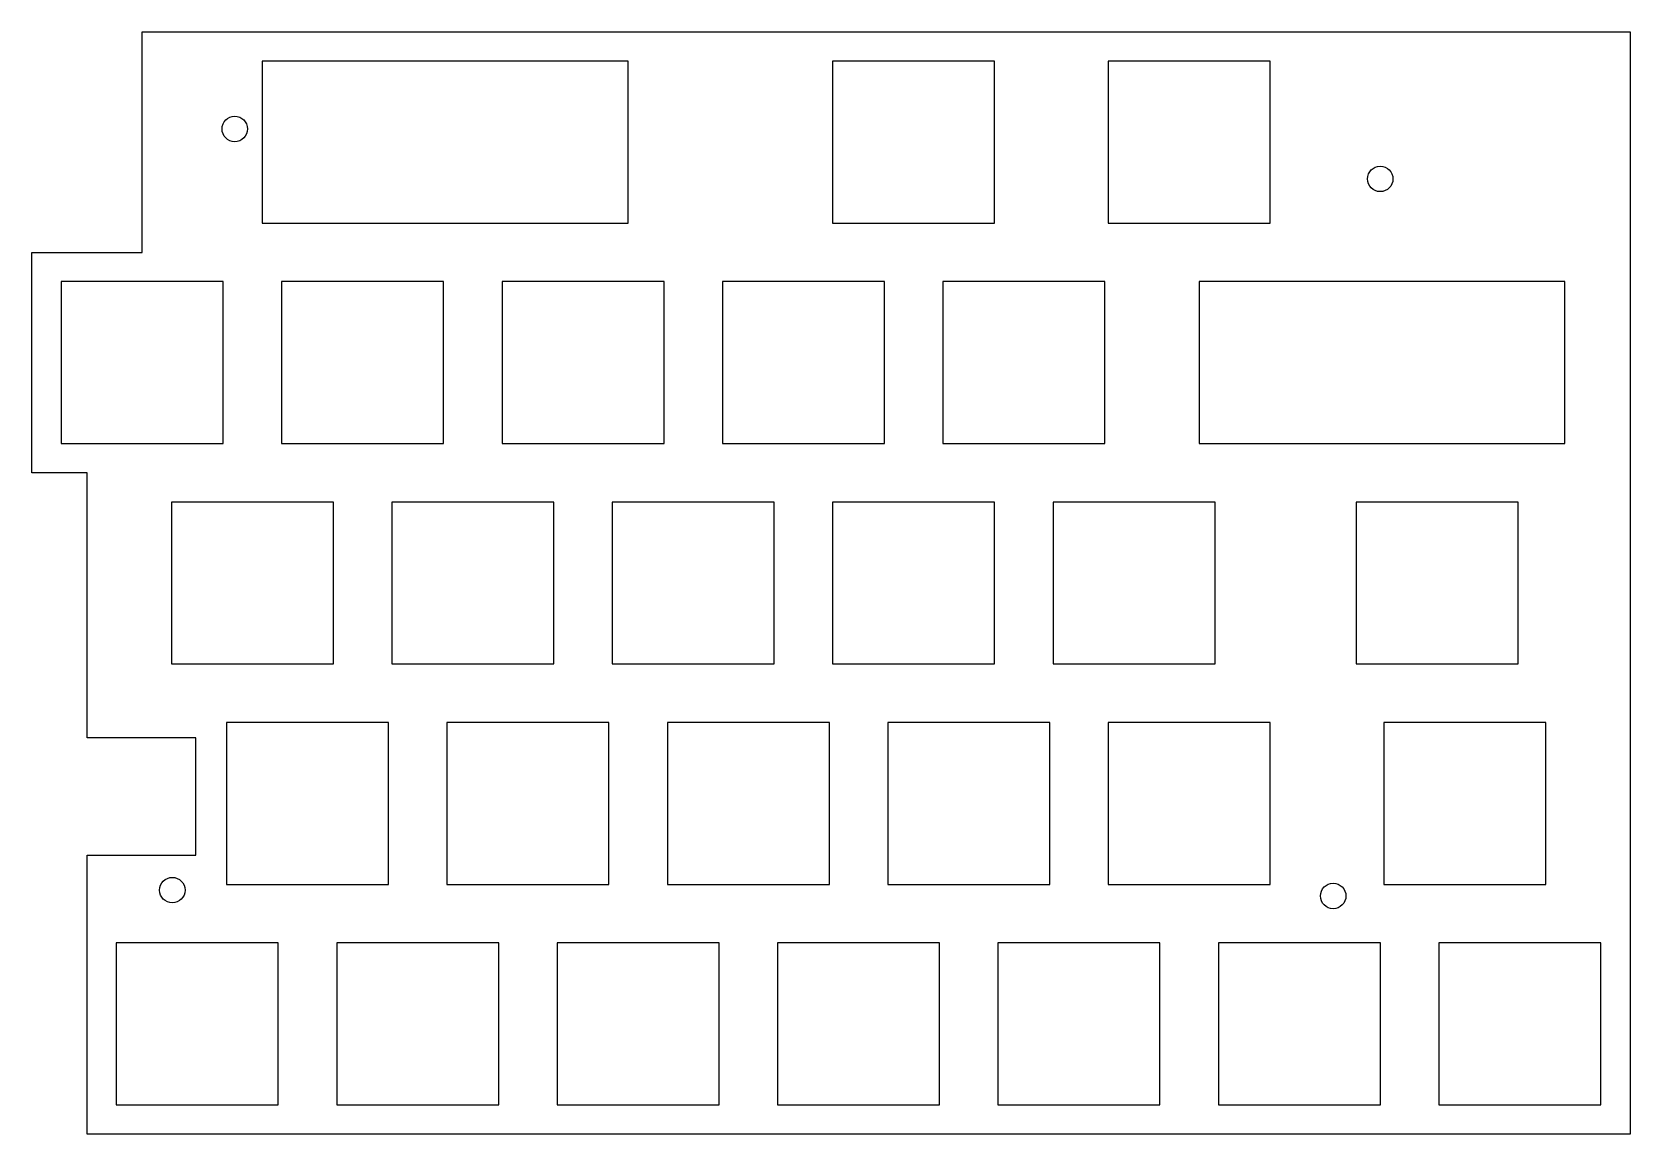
# Model space of a CAD drawing. Header units: millimetres. Extents: x -138 to 0, y -95 to 0.
import ezdxf

# ---------------------------------------------------------------- set-up
doc = ezdxf.new("R2010")
doc.units = ezdxf.units.MM
doc.layers.get('0').update_dxf_attribs({"linetype": 'CONTINUOUS'})

msp = doc.modelspace()

# ---------------------------------------------------------------- linework, layer by layer
for points in [[(-133.35, -71.16), (-123.952, -71.16), (-123.952, -61), (-133.35, -61), (-133.35, -38.1), (-138.1125, -38.1), (-138.1125, -19.05), (-128.5875, -19.05), (-128.5875, 0), (0, 0), (0, -95.25), (-133.35, -95.25)], [(-86.58375, -2.525), (-118.20375, -2.525), (-118.20375, -16.525), (-86.58375, -16.525)], [(-68.9125, -2.525), (-68.9125, -16.525), (-54.9125, -16.525), (-54.9125, -2.525)], [(-31.1, -16.525), (-31.1, -2.525), (-45.1, -2.525), (-45.1, -16.525)], [(-121.5875, -21.575), (-135.5875, -21.575), (-135.5875, -35.575), (-121.5875, -35.575)], [(-102.5375, -21.575), (-116.5375, -21.575), (-116.5375, -35.575), (-102.5375, -35.575)], [(-97.4875, -21.575), (-97.4875, -35.575), (-83.4875, -35.575), (-83.4875, -21.575)], [(-78.4375, -21.575), (-78.4375, -35.575), (-64.4375, -35.575), (-64.4375, -21.575)], [(-59.3875, -21.575), (-59.3875, -35.575), (-45.3875, -35.575), (-45.3875, -21.575)], [(-37.24125, -35.575), (-5.62125, -35.575), (-5.62125, -21.575), (-37.24125, -21.575)], [(-112.0625, -54.625), (-112.0625, -40.625), (-126.0625, -40.625), (-126.0625, -54.625)], [(-93.0125, -54.625), (-93.0125, -40.625), (-107.0125, -40.625), (-107.0125, -54.625)], [(-73.9625, -40.625), (-87.9625, -40.625), (-87.9625, -54.625), (-73.9625, -54.625)], [(-68.9125, -40.625), (-68.9125, -54.625), (-54.9125, -54.625), (-54.9125, -40.625)], [(-35.8625, -54.625), (-35.8625, -40.625), (-49.8625, -40.625), (-49.8625, -54.625)], [(-9.66875, -40.625), (-23.66875, -40.625), (-23.66875, -54.625), (-9.66875, -54.625)], [(-107.3, -73.675), (-107.3, -59.675), (-121.3, -59.675), (-121.3, -73.675)], [(-88.25, -73.675), (-88.25, -59.675), (-102.25, -59.675), (-102.25, -73.675)], [(-69.2, -59.675), (-83.2, -59.675), (-83.2, -73.675), (-69.2, -73.675)], [(-64.15, -59.675), (-64.15, -73.675), (-50.15, -73.675), (-50.15, -59.675)], [(-31.1, -73.675), (-31.1, -59.675), (-45.1, -59.675), (-45.1, -73.675)], [(-21.2875, -73.675), (-7.2875, -73.675), (-7.2875, -59.675), (-21.2875, -59.675)], [(-130.825, -92.725), (-116.825, -92.725), (-116.825, -78.725), (-130.825, -78.725)], [(-111.775, -92.725), (-97.775, -92.725), (-97.775, -78.725), (-111.775, -78.725)], [(-92.725, -92.725), (-78.725, -92.725), (-78.725, -78.725), (-92.725, -78.725)], [(-73.675, -92.725), (-59.675, -92.725), (-59.675, -78.725), (-73.675, -78.725)], [(-54.625, -92.725), (-40.625, -92.725), (-40.625, -78.725), (-54.625, -78.725)], [(-35.575, -92.725), (-21.575, -92.725), (-21.575, -78.725), (-35.575, -78.725)], [(-16.525, -92.725), (-2.525, -92.725), (-2.525, -78.725), (-16.525, -78.725)]]:
    msp.add_lwpolyline(points, close=True)
for centre in [(-120.5865, -8.382), (-21.59, -12.7), (-125.984, -74.168), (-25.654, -74.676)]:
    msp.add_circle(centre, 1.1)

doc.saveas('drawing.dxf')
